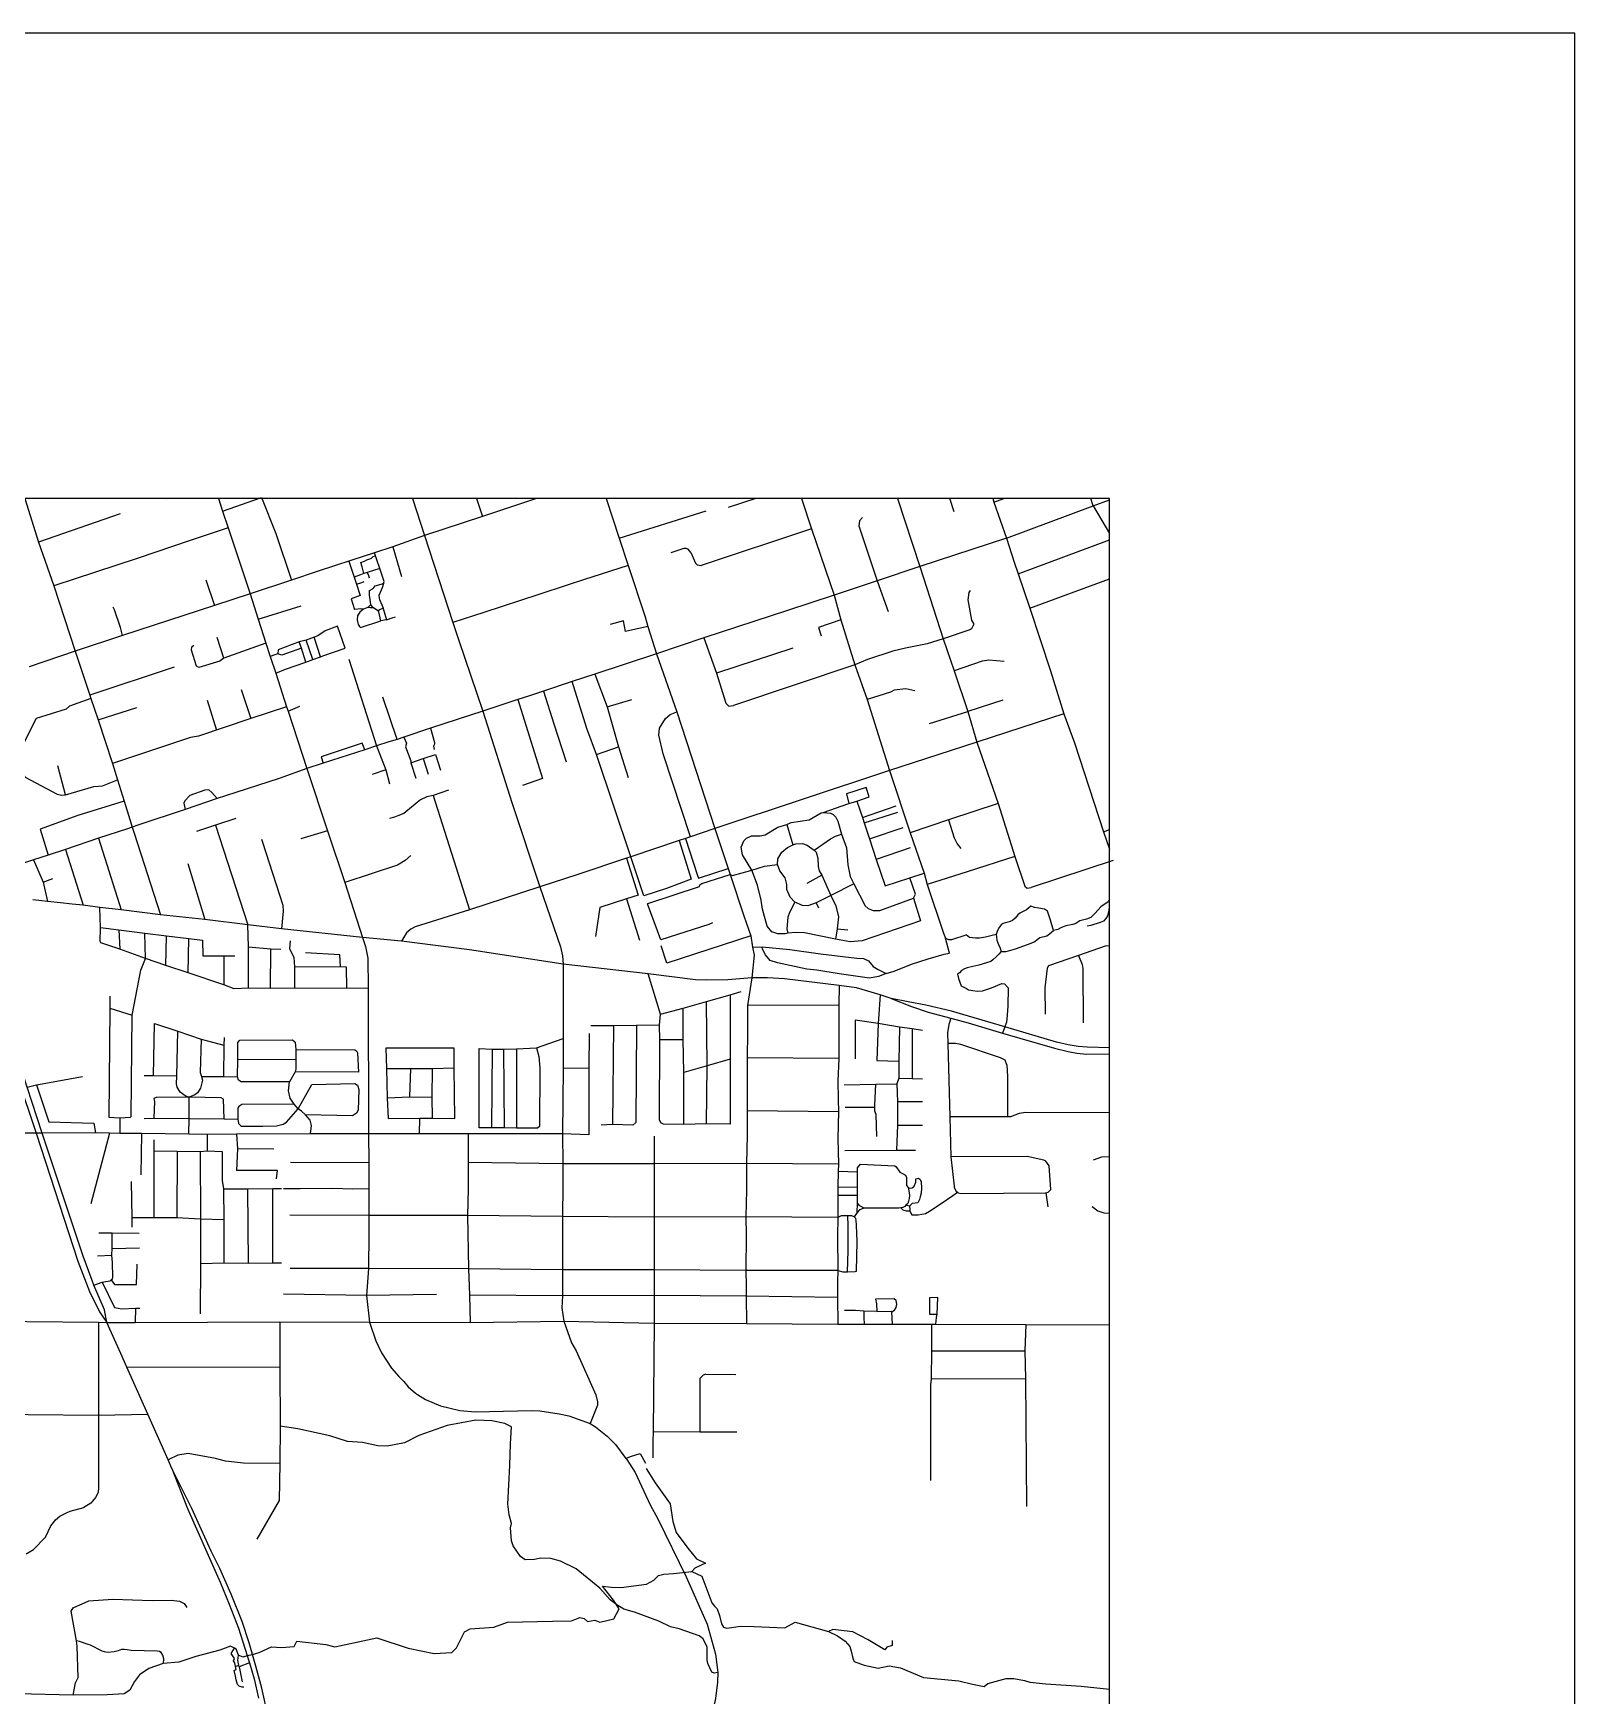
# Model space of a CAD drawing. Header units: millimetres. Extents: x 355 to 584, y 105 to 363.
# Drawn here: x 517.7 to 583.9, y 291 to 362.5 of the extents above; entities that cross this region are included whole.
import ezdxf

# ---------------------------------------------------------------- set-up
doc = ezdxf.new("R2010")
doc.units = ezdxf.units.MM
doc.header["$MEASUREMENT"] = 0
doc.layers.add('Default', color=18, linetype='Continuous', true_color=0x000000)

msp = doc.modelspace()

# ---------------------------------------------------------------- linework, layer by layer
at = {"color": 1, "true_color": 0xff0000}
for points in [[(517.293, 342.502), (517.879, 340.62), (518.54, 338.745), (519.454, 335.941), (520.086, 334.049), (520.128, 333.9), (520.438, 332.983), (521.054, 331.115), (521.279, 330.405), (521.56, 329.489), (521.81, 328.7), (521.913, 328.379)], [(539.277, 342.502), (536.959, 341.73), (534.47, 340.913), (533.108, 340.431), (532.315, 340.169), (532.272, 340.155), (531.344, 339.848), (531.215, 339.807), (530.681, 339.632), (529.862, 339.361), (528.753, 338.996), (526.984, 338.412), (525.438, 337.903), (521.497, 336.612), (519.454, 335.941), (517.472, 335.267)], [(523.397, 342.502), (523.347, 342.487)], [(525.619, 342.502), (525.789, 341.965), (526.028, 341.247), (526.622, 339.484), (526.984, 338.412), (527.32, 337.311), (527.657, 336.285), (527.844, 335.71), (528.075, 334.997), (528.543, 333.55), (528.606, 333.361), (529.415, 330.897)], [(525.789, 341.965), (527.46, 342.548), (528.08, 341.005), (528.753, 338.996)], [(533.954, 342.502), (534.47, 340.913), (535.693, 337.177), (535.953, 336.406), (536.972, 333.367), (538.231, 329.44), (539.431, 325.804), (540.316, 323.226), (540.4, 322.841), (540.428, 322.483), (540.428, 318.015), (540.397, 315.196), (540.415, 313.904), (540.415, 312.972), (540.4, 311.644), (540.4, 308.225), (540.373, 307.718), (540.455, 307.135)], [(536.707, 342.502), (536.959, 341.73)], [(542.273, 342.502), (542.843, 340.798), (543.224, 339.628), (543.949, 337.42), (544.068, 337), (544.446, 335.826), (545.317, 333.332), (546.947, 328.313), (547.523, 326.604), (547.608, 326.337), (548.202, 324.567), (548.492, 323.701), (548.574, 323.223), (548.633, 322.877), (548.534, 321.893)], [(548.707, 342.502), (547.523, 342.113)], [(550.668, 342.502), (551.106, 341.198), (552.075, 338.345), (552.37, 337.286), (552.96, 335.358), (553.495, 333.868), (554.449, 330.814), (555.349, 328.138), (555.939, 326.396), (556.079, 325.91), (556.783, 323.818), (556.859, 323.605)], [(554.795, 342.502), (555.756, 339.579), (556.767, 336.477), (557.231, 335.1), (557.821, 333.341), (558.215, 332.031), (559.129, 329.389), (559.844, 327.113), (560.266, 325.845), (560.379, 325.754), (560.547, 325.777)], [(557.231, 341.93), (557.051, 342.502)], [(558.895, 342.502), (558.946, 342.348), (559.48, 340.798), (559.819, 339.77), (559.984, 339.27), (560.491, 337.785), (561.371, 335.1), (561.951, 333.249), (562.403, 332.007), (563.653, 328.179), (563.908, 327.429)], [(558.946, 342.348), (559.368, 342.502)], [(559.48, 340.798), (563.216, 342.19), (563.908, 342.442)], [(563.216, 342.19), (563.116, 342.502)], [(521.384, 341.838), (517.879, 340.62)], [(542.843, 340.798), (546.582, 341.979)], [(553.298, 341.681), (553.171, 341.547), (553.143, 341.322), (553.929, 338.97)], [(563.216, 342.19), (563.908, 341.003)], [(526.028, 341.247), (524.441, 340.707), (522.122, 339.921), (518.54, 338.745)], [(551.106, 341.198), (546.358, 339.628)], [(559.48, 340.798), (555.756, 339.579), (553.929, 338.97), (552.075, 338.345), (550.075, 337.689), (546.483, 336.51), (544.446, 335.826), (541.791, 334.949), (540.823, 334.633), (539.585, 334.217), (538.945, 334.01), (538.476, 333.859), (536.972, 333.367), (534.723, 332.626), (533.587, 332.247), (533.291, 332.149), (532.942, 332.038), (532.407, 331.865), (531.903, 331.703), (530.111, 331.122), (529.415, 330.897)], [(532.703, 338.846), (532.736, 338.939), (532.546, 339.497), (532.418, 339.871), (532.359, 340.045), (532.315, 340.169)], [(533.108, 340.431), (533.487, 339.153)], [(545.921, 340.187), (545.809, 340.32), (545.711, 340.353), (545.612, 340.347), (545.051, 340.171)], [(545.921, 340.187), (546.118, 339.719), (546.188, 339.646), (546.358, 339.628)], [(559.984, 339.27), (563.908, 340.721)], [(531.215, 339.807), (531.443, 339.125), (531.544, 338.825), (531.707, 338.338), (531.312, 338.192), (531.463, 337.727)], [(532.546, 339.497), (532.013, 339.323), (531.864, 339.274), (531.713, 339.225), (531.443, 339.125)], [(531.864, 339.274), (531.789, 339.562), (531.732, 339.748), (531.887, 339.803), (531.99, 339.86), (532.124, 339.906), (532.19, 339.943), (532.259, 340.015), (532.359, 340.045)], [(543.224, 339.628), (541.308, 339.005), (540.599, 338.772), (539.378, 338.376), (537.014, 337.606), (535.693, 337.177)], [(525.072, 339.012), (525.438, 337.903)], [(531.544, 338.825), (531.778, 338.898), (531.884, 338.929)], [(532.166, 337.942), (532.097, 337.869), (532.053, 337.827), (531.989, 337.798), (531.848, 337.742), (531.779, 337.692), (531.693, 337.617), (531.636, 337.537), (531.596, 337.455), (531.576, 337.293), (531.614, 337.092), (531.673, 337), (531.722, 336.956), (532.596, 337.239), (532.514, 337.625), (532.46, 337.67), (532.411, 337.713), (532.255, 337.816), (532.166, 337.942), (532.108, 338.343), (532.102, 338.543), (532.264, 338.636), (532.347, 338.743), (532.703, 338.846), (532.65, 338.666), (532.562, 338.469), (532.508, 338.338), (532.518, 338.226), (532.542, 338.162), (532.64, 337.932), (532.689, 337.791), (532.695, 337.776), (532.831, 337.287), (532.596, 337.239)], [(532.013, 339.323), (532.059, 339.188), (532.088, 339.099)], [(553.929, 338.97), (554.394, 337.645)], [(560.491, 337.785), (563.908, 339.052)], [(557.92, 338.545), (557.863, 338.461), (557.821, 338.143), (557.975, 337.269), (558.06, 337.127), (558.06, 337.068), (557.975, 336.902), (557.906, 336.852), (556.767, 336.477)], [(521.497, 336.612), (521.406, 336.96), (521.145, 337.724), (521.095, 337.827)], [(527.32, 337.311), (529.176, 337.885)], [(531.848, 337.742), (531.74, 337.758), (531.463, 337.728)], [(532.053, 337.827), (532.144, 337.821), (532.255, 337.816)], [(532.46, 337.67), (532.537, 337.727), (532.689, 337.791)], [(532.831, 337.288), (533.127, 337.391), (533.223, 337.423)], [(531.066, 336.065), (530.73, 337.012), (530.205, 336.811), (529.881, 336.602), (529.723, 336.54)], [(544.068, 337), (543.109, 336.793), (543.029, 337.249), (542.452, 337.09)], [(552.37, 337.286), (551.402, 336.952), (551.514, 336.594)], [(527.657, 336.285), (525.845, 335.634), (525.676, 335.509), (524.778, 335.234), (524.665, 335.293), (524.455, 335.983), (524.468, 336.126), (524.553, 336.203)], [(525.845, 335.634), (525.564, 336.526)], [(529.373, 335.472), (529.179, 336.063), (529.09, 336.337), (528.179, 336.002), (528.169, 335.82), (528.04, 335.777), (527.844, 335.71)], [(528.075, 334.997), (528.493, 335.166), (529.373, 335.472), (529.677, 335.581), (529.995, 335.696), (530.15, 335.752), (531.066, 336.065)], [(529.179, 336.063), (528.333, 335.771), (528.169, 335.82)], [(529.677, 335.581), (529.388, 336.419), (529.09, 336.337)], [(529.995, 335.696), (529.723, 336.54), (529.388, 336.419)], [(546.483, 336.51), (547.017, 334.993), (547.425, 333.699), (547.551, 333.583), (547.748, 333.599)], [(550.306, 336.075), (547.017, 334.993)], [(556.767, 336.477), (556.079, 336.252), (555.138, 336.075), (554.603, 335.941), (553.508, 335.577), (552.96, 335.358), (547.748, 333.599)], [(523.71, 335.251), (520.086, 334.049)], [(531.212, 335.601), (532.407, 331.865)], [(559.38, 335.492), (558.721, 335.56), (558.454, 335.509), (558.437, 335.505), (557.231, 335.1)], [(545.928, 326.146), (544.867, 325.745), (543.9, 325.428), (543.336, 327.096), (541.861, 331.498), (541.441, 332.615), (540.823, 334.633)], [(541.791, 334.949), (542.325, 333.55), (542.804, 331.833), (543.224, 330.514)], [(520.128, 333.9), (519.214, 333.583), (519.074, 333.45), (517.782, 333.041), (516.966, 331.433), (517.191, 330.781), (517.205, 330.648), (517.303, 330.523), (518.68, 329.789), (518.862, 329.747), (519.045, 329.764), (520.254, 330.123), (520.633, 330.156), (521.279, 330.405)], [(525.13, 333.833), (525.536, 332.549)], [(526.589, 334.3), (527.011, 333.041)], [(533.291, 332.149), (532.674, 333.966)], [(538.476, 333.859), (539.544, 330.463), (538.686, 330.165)], [(539.585, 334.217), (540.036, 332.812), (540.555, 331.19)], [(542.325, 333.55), (543.378, 333.859)], [(555.545, 334.233), (555.165, 334.318), (554.66, 334.259), (554.506, 334.182), (553.495, 333.868)], [(559.325, 333.833), (557.821, 333.341)], [(520.438, 332.983), (522.111, 333.515)], [(528.543, 333.55), (527.011, 333.041), (524.762, 332.291), (524.413, 332.233), (522.221, 331.502), (521.054, 331.115)], [(528.606, 333.361), (529.118, 333.578)], [(561.951, 333.249), (560.758, 332.867), (558.215, 332.031), (556.528, 331.482), (554.449, 330.814), (546.947, 328.313), (545.908, 327.963), (545.683, 327.887), (545.416, 327.803), (543.336, 327.096), (543.153, 327.036), (541.062, 326.346), (539.431, 325.804), (536.41, 324.827), (534.064, 324.086), (533.882, 323.985), (533.7, 323.828), (533.475, 323.475)], [(545.908, 327.963), (544.727, 331.524), (544.546, 332.333), (544.573, 332.633), (544.826, 333.041), (545.023, 333.216), (545.317, 333.332)], [(556.178, 332.831), (557.821, 333.341)], [(534.723, 332.626), (534.902, 332.021), (534.906, 331.942), (534.861, 331.856), (534.884, 331.718)], [(531.903, 331.703), (531.795, 331.988), (530.032, 331.395), (530.111, 331.122)], [(532.407, 331.865), (532.814, 330.841), (532.968, 330.239)], [(533.587, 332.247), (533.7, 331.989), (533.657, 331.833), (533.882, 331.223), (533.882, 331.148)], [(541.861, 331.498), (542.804, 331.833)], [(529.415, 330.897), (528.22, 330.463), (525.916, 329.723), (525.553, 329.601), (524.185, 329.142), (522.144, 328.457), (521.913, 328.379), (521.707, 328.309), (520.465, 327.896), (519.045, 327.421), (518.301, 327.178), (517.986, 327.076), (517.669, 326.971), (517.148, 326.796), (516.813, 326.682), (516.601, 326.613), (516.463, 326.567), (516.137, 326.479)], [(519.045, 329.765), (518.708, 331.015)], [(529.415, 330.897), (530.298, 328.212), (531.044, 326.003), (531.803, 323.635), (531.928, 323.244), (532.04, 322.743), (532.055, 321.449), (532.07, 315.196)], [(533.882, 331.148), (534.415, 331.323), (534.95, 331.498)], [(533.882, 331.148), (534.091, 330.481)], [(534.415, 331.323), (534.626, 330.656)], [(534.95, 331.498), (535.159, 330.832)], [(532.814, 330.841), (532.225, 330.639)], [(521.56, 329.489), (519.566, 328.879), (517.949, 328.287), (518.301, 327.178)], [(525.553, 329.601), (525.327, 329.859), (525.205, 329.975), (525.024, 329.963), (524.391, 329.73), (524.172, 329.511), (524.121, 329.414), (524.185, 329.142)], [(535.497, 329.972), (534.838, 329.738), (534.571, 329.673), (534.303, 329.548), (534.149, 329.438), (533.584, 328.967), (533.326, 328.857), (533.176, 328.804), (532.961, 328.745)], [(534.838, 329.738), (536.41, 324.827)], [(555.489, 325.327), (555.784, 324.352), (553.283, 323.493), (552.764, 323.452), (552.13, 323.561), (550.797, 323.828), (550.418, 323.842), (550.081, 323.819), (549.968, 323.786), (549.66, 323.786), (549.405, 323.878), (549.196, 324.118), (548.998, 324.844), (548.943, 325.244), (548.788, 325.886), (548.534, 326.529), (548.142, 327.187), (548.084, 327.513), (548.197, 327.788), (548.309, 327.896), (548.521, 327.996), (548.9, 328.005), (549.111, 328.046), (549.66, 328.379), (550.039, 328.488), (550.235, 328.571), (551.007, 328.695), (551.514, 328.988), (551.611, 329.006), (552.707, 329.388), (553.059, 329.498), (553.589, 329.673), (553.453, 330.087), (552.61, 329.806), (552.707, 329.388)], [(553.059, 329.498), (553.298, 328.788), (553.374, 328.557), (553.593, 327.88), (553.888, 326.986), (554.267, 325.854), (555.335, 326.195), (555.939, 326.396)], [(526.365, 328.746), (525.493, 328.455), (524.665, 328.188)], [(551.611, 329.006), (551.921, 328.971), (552.033, 328.915), (552.146, 328.805), (552.23, 328.63), (552.397, 328.07), (552.61, 327.487), (552.665, 326.755), (552.764, 326.262), (552.919, 325.946), (553.41, 324.994), (553.536, 324.876), (553.748, 324.794), (554.042, 324.794), (555.489, 325.327), (555.574, 325.496), (555.335, 326.195)], [(553.298, 328.788), (554.745, 329.288)], [(553.374, 328.557), (554.816, 329.024)], [(559.129, 329.389), (556.992, 328.689), (555.349, 328.138)], [(521.913, 328.379), (521.996, 328.114), (523.12, 324.61)], [(525.493, 328.455), (526.884, 324.177)], [(530.298, 328.212), (529.16, 327.872)], [(550.039, 328.488), (550.306, 327.62)], [(551.219, 327.394), (551.921, 327.88), (552.13, 327.987), (552.397, 328.07)], [(553.593, 327.88), (555.04, 328.355)], [(556.992, 328.689), (557.231, 327.921), (557.358, 327.654), (557.526, 327.463)], [(563.653, 328.179), (563.908, 328.274)], [(519.045, 327.421), (519.804, 325.019)], [(520.465, 327.896), (521.433, 324.827)], [(527.46, 327.854), (527.503, 327.725), (528.388, 325.027), (528.402, 324.761), (528.331, 324.002)], [(545.416, 327.803), (545.928, 326.146)], [(545.683, 327.887), (546.207, 326.304), (546.246, 326.186), (547.523, 326.604)], [(552.919, 325.946), (551.935, 325.445), (551.302, 325.119), (550.952, 325.001), (550.713, 325.01), (550.388, 325.152), (550.193, 325.362), (550.039, 325.694), (550.039, 325.91), (549.968, 326.195), (549.742, 326.495), (549.644, 326.778), (549.66, 327.021), (549.827, 327.296), (550.067, 327.496), (550.306, 327.62), (550.43, 327.661), (550.713, 327.67), (550.922, 327.605), (551.219, 327.394), (551.302, 327.296), (551.374, 327.036), (551.386, 326.678), (551.429, 326.503), (551.542, 326.319), (551.935, 325.445), (552.146, 324.994), (552.257, 324.527), (552.202, 324.011), (552.13, 323.561)], [(555.349, 327.487), (553.888, 326.986)], [(517.669, 326.971), (518.076, 326.011), (518.274, 325.185)], [(524.301, 326.811), (525.029, 324.402)], [(533.882, 327.154), (533.643, 326.938), (533.305, 326.746), (531.044, 326.003)], [(543.153, 327.036), (543.66, 325.452), (543.153, 325.294), (542.002, 324.927), (541.82, 323.677)], [(546.844, 324.267), (546.688, 324.197), (544.625, 323.53), (544.054, 325.087), (544.076, 325.1), (546.287, 325.828), (546.301, 325.895), (546.386, 325.961), (547.608, 326.337), (547.705, 326.295), (548.534, 326.529), (549.083, 326.704), (549.644, 326.778)], [(559.844, 327.113), (557.793, 326.459), (556.079, 325.91)], [(564.073, 326.945), (560.547, 325.777)], [(518.038, 315.222), (517.392, 317.201), (514.641, 325.634), (514.541, 325.939)], [(518.076, 326.011), (518.498, 326.162)], [(551.542, 326.319), (550.91, 325.952)], [(514.242, 325.83), (514.344, 325.511), (514.856, 323.913), (516.177, 319.963), (517.783, 315.222)], [(554.534, 321.008), (554.056, 321.167), (553.039, 321.475), (552.286, 321.567), (549.94, 321.851), (549.21, 321.893), (548.534, 321.893), (547.509, 321.807), (546.597, 321.793), (546.118, 321.816), (544.084, 322.065), (540.428, 322.483), (536.41, 323.11), (533.475, 323.475), (531.803, 323.635), (528.331, 324.002), (526.884, 324.177), (525.029, 324.402), (523.12, 324.609), (521.433, 324.827), (520.52, 324.918), (519.804, 325.018), (519.331, 325.071), (518.829, 325.123), (518.274, 325.185), (518.024, 325.211), (517.64, 325.252)], [(543.153, 325.294), (543.715, 323.517)], [(550.388, 325.152), (550.151, 324.711), (550.081, 324.503), (550.039, 324.002), (550.081, 323.819)], [(563.908, 325.266), (563.906, 325.264), (563.856, 325.161), (563.544, 324.954), (563.295, 324.685), (563.193, 324.579), (563.105, 324.487), (562.924, 324.428), (562.643, 324.356), (562.458, 324.235), (562.329, 324.193), (562.028, 324.131), (561.817, 324.052), (561.697, 323.978), (561.504, 323.928), (561.373, 324.38), (561.24, 324.764), (561.114, 324.846), (560.871, 324.892), (560.694, 324.926), (560.536, 324.981), (560.437, 324.9), (560.341, 324.82), (560.064, 324.685), (559.965, 324.607), (559.855, 324.457), (559.736, 324.36), (559.637, 324.322), (559.341, 324.237), (559.25, 324.179), (559.166, 324.057), (559.094, 323.934), (559.047, 323.763), (558.587, 323.649), (558.32, 323.608), (558.157, 323.611), (557.892, 323.632), (557.755, 323.753)], [(532.055, 321.449), (531.114, 321.442), (528.88, 321.449), (527.855, 321.442), (526.899, 321.449), (526.295, 321.433), (525.845, 321.6), (524.314, 322.118), (523.358, 322.436), (522.474, 322.734), (521.378, 323.126), (520.562, 323.41), (520.527, 323.454), (520.549, 324.059), (520.52, 324.918)], [(551.302, 325.119), (551.402, 324.903)], [(563.908, 325.005), (563.902, 324.973), (563.888, 324.774), (563.83, 324.563), (563.761, 324.45), (563.647, 324.342), (563.504, 324.284), (563.107, 324.151), (562.956, 324.119)], [(520.549, 324.059), (521.336, 323.961), (522.446, 323.819), (523.387, 323.71), (524.342, 323.593), (524.934, 323.515), (524.947, 322.85), (525.845, 322.841), (526.322, 322.85)], [(520.941, 321.117), (520.941, 320.599), (520.9, 315.913), (521.378, 315.879), (521.828, 315.906), (521.87, 315.939), (521.913, 320.29), (522.276, 322.234), (522.474, 322.734), (522.446, 323.819)], [(521.336, 323.961), (521.378, 323.126)], [(526.899, 321.449), (526.899, 323.226), (526.883, 324.177)], [(552.202, 324.011), (552.665, 323.967)], [(556.859, 323.605), (556.998, 323.55), (557.138, 323.55), (557.755, 323.753)], [(559.047, 323.763), (559.051, 323.657), (559.067, 323.516), (559.107, 323.402), (559.143, 323.329), (559.215, 323.178), (559.257, 323.034), (559.378, 323.028), (559.477, 323.031), (559.872, 323.14), (560.546, 323.389), (560.706, 323.465), (560.803, 323.554), (560.919, 323.626), (561.213, 323.707), (561.336, 323.793), (561.423, 323.863), (561.504, 323.929)], [(523.358, 322.436), (523.387, 323.71)], [(524.314, 322.118), (524.342, 323.593)], [(526.899, 323.226), (527.869, 323.143), (528.289, 323.126)], [(527.855, 321.442), (527.869, 323.143)], [(528.698, 323.484), (528.668, 323.159), (528.852, 322.776), (528.88, 322.367), (528.88, 321.449)], [(548.492, 323.701), (544.883, 322.534), (544.644, 323.268)], [(548.574, 323.223), (548.984, 323.226), (550.179, 323.112), (551.497, 322.929), (553.053, 322.746), (553.345, 322.732), (553.547, 322.632), (553.754, 322.385), (553.963, 322.262), (554.144, 322.168), (554.313, 322.084), (553.977, 321.961), (553.592, 321.891), (552.288, 322.065), (551.334, 322.228), (550.9, 322.272), (549.64, 322.539), (549.329, 322.648), (549.127, 322.885), (549.003, 323.126), (548.984, 323.225)], [(554.313, 322.084), (554.654, 322.188), (555.399, 322.484), (556.121, 322.711), (556.812, 322.914), (557.039, 322.964), (556.859, 323.605)], [(559.256, 323.034), (559.151, 322.918), (559.047, 322.803), (558.901, 322.669), (558.81, 322.608), (558.296, 322.45), (558.032, 322.383), (557.797, 322.333), (557.677, 322.293), (557.553, 322.21), (557.466, 322.121), (557.384, 322.052), (557.42, 321.865), (557.542, 321.551)], [(563.908, 323.273), (563.726, 323.26), (562.582, 322.864), (561.291, 322.418), (561.234, 322.309), (561.135, 321.468), (561.152, 320.332)], [(525.845, 322.841), (525.845, 321.6)], [(528.88, 322.367), (530.862, 322.385), (531.099, 322.367), (531.114, 321.442)], [(530.862, 322.385), (530.832, 322.885), (529.357, 322.968)], [(562.582, 322.864), (562.739, 322.476), (562.767, 322.302), (562.782, 319.958)], [(547.608, 321.167), (547.608, 315.613), (546.597, 315.621), (545.612, 315.598), (544.741, 315.613), (544.628, 315.663), (544.573, 315.797), (544.588, 319.242), (544.573, 319.858), (544.616, 320.341), (544.084, 322.065)], [(548.534, 321.893), (548.352, 320.717), (548.352, 319.556), (548.339, 318.457), (548.339, 315.136), (548.309, 313.913), (548.309, 312.767), (548.282, 311.628), (548.291, 310.841), (548.282, 309.318), (548.291, 308.679), (548.296, 308.216), (548.309, 307.042)], [(557.542, 321.551), (557.764, 321.44), (557.852, 321.377), (558.22, 321.333), (558.459, 321.346), (558.833, 321.473), (559.283, 321.651), (559.396, 321.644), (559.555, 321.467), (559.542, 320.682), (559.506, 320.125), (559.48, 319.998), (559.411, 319.79), (559.32, 319.52)], [(544.616, 320.341), (545.584, 320.592), (546.597, 320.875), (547.608, 321.167), (548.084, 321.309)], [(546.597, 315.621), (546.625, 318.116), (546.597, 320.875)], [(552.286, 321.567), (552.272, 320.726), (552.272, 318.439), (552.235, 317.456), (552.245, 316.684), (552.257, 316.146), (552.229, 315.012), (552.257, 313.895), (552.251, 313.586), (552.235, 312.92), (552.232, 312.8), (552.232, 312.564), (552.229, 311.593), (552.218, 310.795), (552.229, 309.318), (552.223, 308.837), (552.226, 308.156), (552.229, 307.008)], [(554.056, 321.167), (553.972, 319.932), (553.915, 318.348), (554.858, 318.323)], [(563.908, 318.897), (562.956, 318.919), (562.56, 318.951), (562.134, 319.014), (561.629, 319.14), (559.411, 319.79), (557.123, 320.468), (556.017, 320.72), (555.259, 320.864), (554.534, 321.008)], [(554.534, 321.008), (555.405, 320.666), (556.112, 320.42), (557.092, 320.168), (557.835, 319.962), (559.32, 319.52), (561.549, 318.871), (562.134, 318.729), (562.513, 318.666), (562.94, 318.619), (563.908, 318.626)], [(520.941, 320.599), (521.913, 320.29)], [(545.612, 315.598), (545.612, 317.832), (545.584, 319.242), (545.584, 320.592)], [(552.273, 320.726), (548.352, 320.717)], [(557.092, 320.168), (557.006, 319.891), (556.95, 319.541), (556.965, 319.073), (557.049, 315.921), (557.091, 314.204), (557.231, 312.945)], [(522.826, 317.69), (522.866, 319.941), (523.864, 319.607), (524.875, 319.266), (525.845, 318.999)], [(525.86, 315.839), (525.831, 316.689), (525.734, 316.747), (524.356, 316.765), (524.23, 316.798), (523.963, 316.989), (523.836, 317.198), (523.809, 317.34), (523.822, 317.672), (523.864, 319.607)], [(541.546, 319.511), (541.537, 318.03), (541.527, 315.149), (540.397, 315.196)], [(544.573, 319.858), (543.575, 319.849), (542.592, 319.832), (541.625, 319.829)], [(543.575, 319.849), (543.548, 315.688), (543.42, 315.572), (542.549, 315.598), (542.057, 315.572)], [(542.592, 319.832), (542.549, 315.598)], [(555.869, 319.633), (555.432, 319.707), (554.885, 319.782), (553.972, 319.932), (552.974, 320.074), (552.974, 318.424)], [(554.885, 319.782), (554.858, 318.324), (554.858, 317.58), (554.773, 317.34), (554.8, 316.564), (554.8, 315.572), (554.758, 314.496)], [(555.432, 319.707), (555.432, 317.574)], [(524.875, 319.266), (524.834, 317.832), (524.889, 317.657), (524.932, 317.506), (524.847, 317.156), (524.707, 316.955), (524.595, 316.863), (524.356, 316.765), (522.938, 316.756), (522.839, 316.715), (522.866, 316.588), (522.839, 315.864)], [(525.86, 319.331), (525.845, 318.999), (525.831, 317.665)], [(528.935, 318.815), (531.478, 318.798), (531.549, 318.757), (531.591, 318.673), (531.633, 317.847), (528.908, 317.856), (528.668, 317.423), (526.589, 317.432), (526.477, 317.497), (526.435, 317.639), (526.449, 318.389), (526.449, 319.124), (526.534, 319.215), (528.795, 319.233), (528.908, 319.133), (528.935, 318.815), (528.935, 317.974), (528.908, 317.856)], [(534.275, 315.864), (534.808, 315.864), (535.778, 315.855), (535.75, 318.024), (535.75, 318.875), (532.813, 318.875), (532.841, 317.998), (532.871, 316.738), (532.912, 315.848), (534.275, 315.864)], [(539.29, 318.89), (539.39, 318.522), (539.431, 318.015), (539.417, 315.512), (539.332, 315.438), (538.419, 315.438), (537.914, 315.447), (537.351, 315.456), (536.816, 315.456), (536.816, 318.857), (537.381, 318.833), (537.885, 318.833), (538.419, 318.848), (539.29, 318.89), (540.428, 319.298)], [(537.381, 318.833), (537.351, 315.456)], [(537.914, 315.447), (537.885, 318.833)], [(538.419, 318.848), (538.419, 315.438)], [(544.587, 319.242), (545.584, 319.242)], [(559.492, 318.164), (559.423, 318.357), (559.226, 318.466), (557.526, 319.04), (557.286, 319.082), (556.964, 319.073)], [(528.935, 318.374), (526.449, 318.389)], [(532.841, 317.998), (534.808, 317.998), (535.75, 318.024)], [(540.428, 318.015), (541.537, 318.03)], [(547.608, 318.406), (546.625, 318.116), (545.612, 317.832)], [(552.273, 318.439), (548.339, 318.457)], [(559.492, 318.164), (559.522, 317.657), (559.522, 315.921)], [(517.392, 317.201), (517.795, 317.307), (519.776, 317.657)], [(517.795, 317.307), (518.329, 315.705), (520.254, 315.655), (520.325, 315.23)], [(523.822, 317.672), (522.826, 317.689), (522.416, 317.689)], [(524.889, 317.657), (525.831, 317.665), (526.435, 317.639)], [(529.569, 315.196), (529.611, 315.548), (529.555, 315.779), (529.357, 316.011), (529.185, 316.166), (529.035, 316.273), (528.866, 316.473), (526.613, 316.448), (526.484, 316.362), (526.449, 316.293), (526.449, 315.83), (526.477, 315.632), (526.589, 315.53), (527.518, 315.523), (528.113, 315.532), (528.396, 315.615), (528.538, 315.701), (528.638, 315.812), (529.036, 316.273), (529.626, 317.314), (531.47, 317.358), (531.593, 317.281), (531.654, 317.102), (531.622, 316.206), (531.552, 316.083), (531.38, 315.961), (529.357, 316.011)], [(528.866, 316.473), (528.698, 316.722), (528.628, 317.038), (528.668, 317.423)], [(533.839, 316.78), (533.882, 317.998)], [(534.808, 315.864), (534.795, 316.765), (534.808, 317.998)], [(552.513, 317.298), (553.874, 317.331)], [(553.915, 315.08), (553.887, 316.03), (553.832, 316.173), (553.832, 316.422), (553.874, 317.331)], [(553.874, 317.331), (554.773, 317.34)], [(554.858, 317.58), (555.432, 317.574), (555.869, 317.557)], [(524.342, 315.18), (524.356, 315.847), (524.356, 316.765)], [(532.871, 316.738), (533.839, 316.78), (534.795, 316.765)], [(521.378, 315.879), (521.378, 315.214)], [(522.416, 315.847), (522.839, 315.864), (524.356, 315.847), (525.86, 315.839), (526.449, 315.83)], [(534.255, 315.196), (534.275, 315.864)], [(552.257, 316.146), (548.339, 316.181)], [(552.557, 316.344), (553.832, 316.334)], [(555.869, 316.564), (554.8, 316.564)], [(563.908, 316.092), (560.321, 316.106), (560.027, 316.064), (559.662, 315.93), (559.522, 315.921), (557.049, 315.921)], [(517.783, 315.222), (517.148, 315.222), (516.249, 315.237), (511.98, 315.222), (509.492, 315.222), (504.914, 315.277), (504.821, 315.28), (504.745, 315.28), (504.377, 315.28), (500.135, 315.329), (496.244, 315.505)], [(517.783, 315.222), (519.565, 309.725), (520.071, 308.41), (520.508, 307.545), (520.822, 307.091)], [(518.038, 315.222), (517.783, 315.222)], [(532.069, 315.196), (529.569, 315.196), (526.393, 315.18), (525.13, 315.163), (524.342, 315.18), (522.304, 315.205), (521.378, 315.213), (520.929, 315.222), (520.325, 315.23), (518.038, 315.222)], [(520.822, 307.091), (520.712, 307.632), (520.265, 308.695), (520.184, 308.883), (519.794, 309.933), (518.038, 315.222)], [(520.929, 315.222), (520.136, 312.184)], [(522.304, 315.205), (522.276, 313.43)], [(525.13, 315.163), (525.13, 314.446)], [(526.393, 315.18), (526.435, 314.555), (526.393, 313.619)], [(532.069, 315.196), (532.083, 313.946), (532.083, 311.685), (532.074, 310.905), (532.069, 309.402), (531.984, 308.243), (532.112, 307.093)], [(540.397, 315.196), (536.346, 315.187), (534.255, 315.196), (532.069, 315.196)], [(536.346, 315.187), (536.343, 313.968), (536.35, 312.816), (536.317, 311.686), (536.365, 309.387), (536.4, 308.253), (536.436, 307.084)], [(554.8, 315.572), (555.869, 315.563)], [(522.839, 314.929), (522.839, 311.578)], [(525.86, 309.644), (525.86, 311.495), (525.845, 312.828), (525.789, 313.19), (525.789, 314.413), (525.129, 314.446), (524.834, 314.413), (523.836, 314.437), (522.839, 314.446)], [(523.836, 314.437), (523.822, 311.578)], [(527.995, 314.538), (526.435, 314.555)], [(544.348, 315.098), (544.348, 308.317), (544.348, 308.242), (544.335, 307.049), (544.292, 302.398), (544.287, 301.966), (544.28, 301.263)], [(552.538, 314.482), (554.758, 314.496)], [(554.758, 314.496), (555.574, 314.496)], [(524.834, 314.413), (524.847, 311.528), (524.847, 309.618), (524.834, 307.458)], [(532.083, 313.946), (528.712, 313.963)], [(552.257, 313.895), (548.309, 313.913), (544.348, 313.904), (540.415, 313.904), (536.343, 313.968)], [(552.25, 313.586), (553.081, 313.561), (553.081, 313.729), (553.203, 313.885), (554.687, 313.82), (554.745, 313.781), (554.907, 313.548), (555.011, 313.483), (555.141, 313.412), (555.18, 313.314), (555.18, 312.978), (555.265, 312.881), (555.29, 312.737), (555.316, 312.55), (555.303, 312.407), (555.271, 312.296), (555.238, 312.206), (555.165, 312.129), (555.115, 312.077), (555.024, 312.032), (554.945, 312.013), (554.856, 311.992), (553.372, 311.992), (553.184, 312.096), (553.086, 312.213), (553.081, 312.33), (553.081, 313.561)], [(557.231, 312.945), (557.231, 312.887), (557.316, 312.728), (557.372, 312.69), (557.413, 312.662), (557.541, 312.636), (561.179, 312.653), (561.277, 312.686), (561.39, 312.796), (561.319, 313.821), (561.179, 314.013), (561.094, 314.063), (560.379, 314.22), (557.091, 314.203)], [(563.231, 314.079), (563.58, 314.204), (563.908, 314.214)], [(521.913, 311.186), (521.913, 311.587), (521.883, 313.145)], [(528.107, 313.255), (528.149, 313.619), (526.393, 313.619)], [(555.265, 312.881), (555.336, 312.857), (555.429, 312.872), (555.517, 312.94), (555.585, 313.111), (555.59, 313.258), (555.702, 313.282), (555.781, 313.228), (555.815, 313.131), (555.825, 312.857), (555.815, 312.642), (555.781, 312.486), (555.746, 312.369), (555.673, 312.227), (555.424, 312.203), (555.322, 312.09), (555.326, 311.958), (555.336, 311.886), (555.341, 311.861), (555.375, 311.783), (555.409, 311.714), (555.688, 311.714), (556.006, 311.773), (556.176, 311.871), (556.679, 312.197), (557.173, 312.54), (557.373, 312.69)], [(525.845, 312.828), (526.884, 312.828), (527.952, 312.845), (528.319, 312.845)], [(526.899, 309.635), (526.883, 312.828)], [(527.952, 309.644), (527.952, 312.846)], [(532.083, 312.834), (531.376, 312.818), (530.524, 312.841), (529.126, 312.832), (528.417, 312.827)], [(552.232, 312.564), (553.081, 312.564)], [(552.235, 312.92), (553.081, 312.906)], [(561.179, 312.654), (561.264, 312.053)], [(525.86, 311.495), (524.847, 311.528), (523.822, 311.578), (522.839, 311.578), (521.913, 311.586)], [(552.23, 311.593), (548.282, 311.628), (544.348, 311.611), (540.4, 311.644), (536.318, 311.686), (532.083, 311.686), (528.683, 311.703)], [(552.23, 309.318), (552.452, 309.268), (552.654, 309.268), (552.679, 310.166), (552.679, 311.248), (552.662, 311.665), (552.38, 311.665), (552.23, 311.593)], [(552.654, 309.268), (552.987, 309.276), (553.042, 309.296), (553.062, 310.562), (553.04, 311.27), (553.022, 311.465), (553.006, 311.561), (552.943, 311.63), (552.842, 311.672), (552.662, 311.665)], [(553.372, 311.992), (553.168, 311.924), (553.07, 311.811), (552.943, 311.631)], [(553.07, 311.811), (553.086, 312.213)], [(554.945, 312.013), (555.023, 311.929), (555.175, 311.885), (555.336, 311.885)], [(555.322, 312.09), (555.165, 312.129)], [(563.173, 312.069), (563.414, 311.886), (563.665, 311.804), (563.877, 311.786), (563.908, 311.788)], [(520.265, 308.695), (520.616, 308.811), (520.69, 308.835), (520.955, 308.878), (521.002, 308.916), (521.054, 308.959), (521.071, 309.034), (521.067, 309.663), (521.037, 309.983), (521.04, 310.258), (521.046, 310.942)], [(520.468, 310.941), (521.046, 310.941), (522.204, 310.919)], [(521.041, 310.258), (522.217, 310.288)], [(520.422, 309.953), (521.037, 309.983)], [(521.002, 308.916), (521.146, 308.715), (522.096, 308.719), (522.124, 309.585)], [(524.847, 309.618), (525.86, 309.644), (526.899, 309.635), (527.952, 309.644), (528.331, 309.644)], [(520.616, 308.811), (521.15, 307.728), (521.464, 307.67), (522.043, 307.697), (522.238, 307.707)], [(552.23, 309.318), (548.282, 309.318), (544.348, 309.342), (540.4, 309.351), (536.366, 309.387), (532.069, 309.402), (528.698, 309.402)], [(534.989, 308.29), (531.984, 308.243), (528.414, 308.295)], [(548.296, 308.216), (544.347, 308.242), (540.4, 308.225), (536.401, 308.253)], [(552.226, 308.156), (548.296, 308.216)], [(554.583, 307.013), (554.563, 307.54), (554.667, 307.608), (554.737, 307.724), (554.767, 307.878), (554.741, 308.024), (554.656, 308.104), (553.852, 308.085), (553.899, 307.889), (553.906, 307.558), (554.529, 307.566), (554.563, 307.539)], [(556.454, 307.016), (556.481, 307.301), (556.504, 307.448), (556.527, 308.165), (556.169, 308.151), (556.169, 307.444), (556.504, 307.448)], [(522.043, 307.697), (522.028, 307.084)], [(553.354, 307.574), (552.996, 307.593), (552.527, 307.601)], [(553.906, 307.558), (553.354, 307.574), (553.357, 307.297), (553.365, 307.01)], [(504.393, 307.191), (505.316, 307.199), (506.105, 307.211), (511.376, 307.167), (517.373, 307.126), (520.465, 307.093), (520.822, 307.09)], [(520.465, 307.093), (520.465, 303.107)], [(520.822, 307.091), (521.913, 307.084), (522.028, 307.084), (528.248, 307.108), (532.112, 307.093)], [(521.417, 305.747), (520.822, 307.091)], [(528.248, 307.108), (528.254, 305.152), (528.261, 302.623), (528.248, 301.021), (528.231, 299.439), (527.257, 297.774)], [(532.112, 307.093), (536.437, 307.084), (540.456, 307.135), (544.334, 307.049), (548.309, 307.043), (552.23, 307.008), (553.365, 307.011), (554.583, 307.014), (556.263, 307.019), (556.454, 307.019), (560.321, 307.004), (563.908, 306.989)], [(532.112, 307.093), (532.379, 306.299), (532.616, 305.775), (533.053, 305.124), (533.363, 304.757), (533.587, 304.549), (533.769, 304.324), (534.088, 304.053), (534.176, 303.983), (534.513, 303.773), (535.159, 303.498), (535.989, 303.298), (536.664, 303.24), (539.065, 303.298), (539.431, 303.281), (540.26, 303.165), (540.667, 303.074), (541.593, 302.747)], [(540.456, 307.135), (540.794, 306.217), (540.989, 305.867), (541.834, 303.974), (541.903, 303.681), (541.903, 303.532), (541.593, 302.747)], [(556.263, 307.017), (556.263, 305.872), (556.248, 304.664), (556.22, 304.406), (556.22, 300.289)], [(560.321, 307.002), (560.276, 305.867), (560.308, 304.682), (560.351, 299.172)], [(556.263, 305.872), (560.276, 305.867)], [(523.61, 300.803), (523.458, 301.18), (522.586, 303.139), (521.681, 305.157), (521.417, 305.747)], [(528.254, 305.152), (521.681, 305.157)], [(546.567, 304.857), (546.443, 304.824), (546.301, 304.682), (546.301, 302.389)], [(546.567, 304.857), (547.847, 304.849)], [(556.248, 304.664), (560.308, 304.682)], [(507.877, 303.198), (511.376, 303.189), (520.465, 303.107), (522.586, 303.139)], [(520.465, 303.107), (520.465, 299.988), (520.438, 299.78), (520.325, 299.563), (520.202, 299.406), (520.128, 299.312), (519.833, 299.128)], [(547.073, 292.043), (546.919, 292.01), (546.822, 292.051), (546.652, 292.425), (546.625, 292.567), (546.625, 293.135), (546.443, 293.486), (546.273, 293.619), (545.416, 293.918), (545.05, 294.001), (544.545, 294.244), (543.49, 294.634), (543.041, 294.761), (542.732, 294.945), (542.452, 295.17), (542.002, 295.662), (540.989, 296.494), (540.315, 296.829), (539.894, 296.945), (539.472, 296.954), (539.192, 296.894), (538.798, 296.879), (538.601, 297.019), (538.279, 297.487), (538.209, 297.704), (538.162, 298.254), (538.203, 298.438), (538.115, 298.816), (538.052, 299.27), (538.132, 300.942), (538.172, 301.875), (538.214, 302.602), (537.923, 302.747), (537.364, 302.851), (536.679, 302.892), (535.447, 302.651), (534.233, 302.223), (533.615, 301.906), (532.871, 301.764), (532.462, 301.788), (531.802, 301.921), (531.156, 301.972), (530.398, 302.206), (529.02, 302.513), (528.261, 302.623)], [(541.593, 302.747), (541.82, 302.597), (542.318, 302.195), (542.673, 301.839), (543.13, 301.239), (543.162, 301.196), (543.518, 300.63), (544.164, 299.243), (544.498, 298.648)], [(544.291, 302.398), (546.301, 302.389), (547.888, 302.38)], [(528.248, 301.021), (526.688, 301.038), (525.916, 301.121), (525.493, 301.231), (524.314, 301.456), (523.864, 301.379), (523.458, 301.179)], [(543.13, 301.239), (543.33, 301.331), (543.743, 301.459), (543.966, 301.042)], [(524.465, 299.095), (523.61, 300.803)], [(523.61, 300.803), (524.28, 299.087)], [(543.995, 300.815), (544.39, 300.192), (545.023, 299.283), (545.141, 298.533), (545.29, 298.059), (545.794, 297.387), (546.168, 296.923), (546.544, 296.745), (546.089, 296.517), (545.954, 296.381)], [(517.345, 297.137), (517.669, 297.321), (518.174, 297.863), (518.414, 298.346), (518.581, 298.56), (518.611, 298.595), (518.793, 298.755), (519.106, 298.923), (519.243, 298.98), (519.833, 299.128)], [(524.28, 299.087), (525.109, 297.216)], [(525.295, 297.26), (524.465, 299.095)], [(544.498, 298.648), (545.712, 296.158)], [(525.109, 297.216), (525.691, 295.923), (526.08, 294.983), (526.482, 293.94), (526.853, 292.766), (526.897, 292.626), (526.942, 292.454), (527.145, 291.774), (527.337, 290.929)], [(527.746, 290.135), (527.485, 291.369), (527.225, 292.309), (527.074, 292.82), (526.928, 293.316), (526.637, 294.227), (526.167, 295.41), (525.672, 296.503), (525.295, 297.26)], [(542.121, 295.748), (542.506, 295.709), (542.922, 295.699), (544.018, 295.837), (544.334, 296.006), (544.531, 296.203), (544.758, 296.263), (545.174, 296.292), (545.954, 296.381), (546.389, 296.183), (546.823, 295.037), (546.931, 294.889), (547.05, 294.77), (547.15, 294.485), (547.238, 294.129), (547.327, 293.991), (547.465, 293.951), (548.048, 294.029), (548.641, 294.019), (549.955, 293.961), (550.399, 294.208), (551.832, 293.802), (552.216, 293.615), (552.553, 293.388), (552.75, 293.151), (552.809, 292.963), (552.849, 292.775), (552.889, 292.607), (552.937, 292.508), (553.373, 292.35), (553.975, 292.222), (554.439, 292.33), (554.934, 292.242), (555.922, 291.827), (557.433, 291.679), (558.025, 291.531), (558.519, 291.442), (558.678, 291.57), (559.477, 291.778), (559.803, 291.778), (560.257, 291.699), (560.485, 291.629), (561.177, 291.55), (562.698, 291.452), (563.908, 291.329)], [(545.712, 296.158), (546.625, 294.12), (546.976, 292.828), (547.073, 292.043), (547.059, 291.625), (546.974, 290.928), (546.869, 290.401), (546.641, 289.475), (546.39, 288.461), (545.979, 286.791), (545.753, 285.922), (545.139, 283.554), (545.091, 283.181), (545.069, 282.92), (545.037, 282.521), (545.037, 282.212), (545.079, 281.798), (545.107, 281.454), (545.262, 280.862), (545.499, 280.063), (545.654, 279.704), (545.878, 279.295), (546.118, 278.928)], [(519.374, 291.071), (519.472, 291.593), (519.581, 291.825), (519.547, 293.174), (519.507, 293.402), (519.29, 294.681), (519.364, 294.823), (520.041, 295.12), (521.068, 295.185), (522.767, 295.139), (523.576, 295.145), (523.942, 295.105), (524.145, 295.012), (524.253, 294.829)], [(527.36, 292.893), (527.893, 293.14), (528.319, 293.12), (528.871, 293.15), (528.98, 293.387), (530.225, 293.238), (530.61, 293.14), (532.418, 293.534), (533.762, 293.08), (534.887, 292.863), (535.638, 292.893), (535.845, 293.1), (536.191, 293.791), (536.438, 293.92), (537.456, 293.989), (538.039, 294.196), (539.965, 294.245), (540.785, 294.265), (541.15, 294.404), (541.328, 294.364), (541.476, 294.225), (541.793, 294.285), (542.01, 294.196), (542.602, 294.345), (542.839, 294.779), (542.592, 295.145), (542.121, 295.748)], [(554.566, 293.416), (554.566, 293.198), (554.347, 293.13), (554.259, 293.011), (553.538, 293.445), (552.876, 293.781), (552.017, 293.89), (551.832, 293.802)], [(526.505, 292.29), (526.491, 292.35), (526.441, 292.556), (526.476, 292.779), (526.382, 293.036), (526.304, 293.079), (526.135, 293.174), (525.671, 293.006), (524.639, 292.72), (523.908, 292.487), (523.245, 292.433), (522.618, 292.216), (522.223, 291.935), (522.001, 291.658), (521.808, 291.278), (521.566, 291.124), (520.831, 291.084), (519.374, 291.071), (516.983, 291.129)], [(523.246, 292.433), (523.262, 292.621), (523.228, 292.784), (523.159, 292.897), (523.085, 292.937), (522.981, 292.952), (521.864, 292.992), (521.697, 293.012), (521.563, 293.026), (521.445, 293.026), (521.302, 292.977), (521.133, 292.923), (520.828, 292.903), (520.714, 292.923), (520.61, 292.952), (520.116, 293.209), (520.012, 293.249), (519.889, 293.283), (519.765, 293.323), (519.637, 293.367), (519.507, 293.402)], [(526.35, 292.3), (526.315, 292.453), (526.265, 292.546), (526.3, 292.64), (526.166, 292.849), (526.304, 293.079)], [(526.709, 291.415), (526.631, 291.407), (526.508, 291.451), (526.438, 291.52), (526.379, 291.718), (526.354, 291.885), (526.295, 292.132), (526.334, 292.148), (526.374, 292.166), (526.35, 292.3), (526.491, 292.35)], [(526.748, 292.734), (526.669, 292.7), (526.476, 292.779)], [(526.942, 292.454), (526.505, 292.29), (526.639, 291.642)], [(526.748, 292.734), (526.853, 292.766), (527.074, 292.82), (527.36, 292.893)]]:
    msp.add_lwpolyline(points, dxfattribs=at)
at = {"layer": 'Default'}
msp.add_lwpolyline([(355.135, 104.518), (583.908, 104.518), (583.908, 362.502), (355.135, 362.502)], close=True, dxfattribs=at)
msp.add_lwpolyline([(563.908, 185.315), (563.908, 342.502), (375.135, 342.502), (375.135, 185.315)], dxfattribs=at)

doc.saveas('drawing.dxf')
